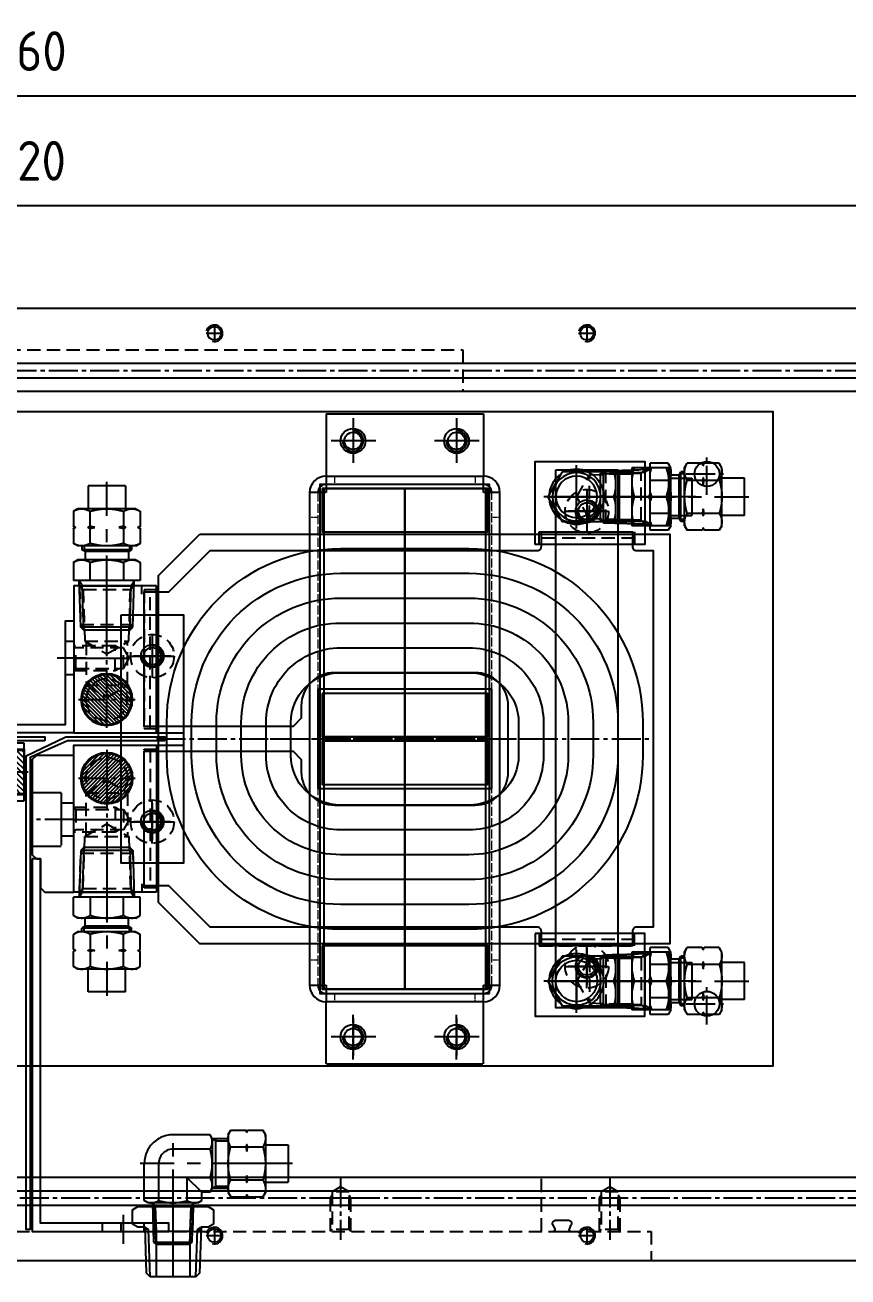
# Model space of a CAD drawing. Header units: millimetres. Extents: x -4251 to 2609, y -1673 to 4048.
# Drawn here: x -3935.6 to -3736.8, y 2040.5 to 2343 of the extents above; entities that cross this region are included whole.
import ezdxf

# ---------------------------------------------------------------- set-up
doc = ezdxf.new("R2010")
doc.units = ezdxf.units.MM
for name, pattern in [('CENTER', [50.8, 31.75, -6.35, 6.35, -6.35]), ('CENTER1', [10, 7, -1, 1, -1]), ('CENTER2', [28.575, 19.05, -3.175, 3.175, -3.175]), ('CHAIN', [0.3543, 0.2362, -0.0295, 0.0591, -0.0295]), ('DASHED', [0.2067, 0.1654, -0.0413]), ('HIDDEN', [9.525, 6.35, -3.175]), ('HIDDEN2', [4.7625, 3.175, -1.5875]), ('HIDDENX2', [19.05, 12.7, -6.35])]:
    doc.linetypes.add(name, pattern=pattern)
for name, color, linetype in [('______', 7, 'Continuous'), ('CENTER', 1, 'CENTER'), ('CL', 1, 'CENTER'), ('PV-529CA', 7, 'Continuous'), ('THIN', 3, 'Continuous'), ('가는실선', 6, 'Continuous'), ('가시적인 것(ISO)', 7, 'Continuous'), ('외형선', 7, 'Continuous'), ('중심선', 3, 'CENTER2'), ('피치선', 1, 'Continuous')]:
    doc.layers.add(name, color=color, linetype=linetype)
doc.layers.add('가려진 것(ISO)', color=2, linetype='DASHED', lineweight=18)
doc.layers.add('중심 표식(ISO)', color=1, linetype='Continuous', lineweight=25)
doc.styles.get("Standard").update_dxf_attribs({"font": 'ISOCP.SHX', "bigfont": 'WHGTXT.SHX'})
doc.dimstyles.new('PS-3', dxfattribs={"dimscale": 3, "dimtxt": 3.2, "dimasz": 2.5, "dimexe": 2, "dimexo": 2.5, "dimgap": 2, "dimtad": 1, "dimtoh": 1, "dimrnd": 0.05, "dimzin": 12, "dimdsep": 46, "dimtxsty": 'Standard', "dimcen": 0, "dimclrt": 2, "dimazin": 3, "dimtfac": 1, "dimtofl": 0, "dimtmove": 0, "dimatfit": 3, "dimfxl": 0, "dimtolj": 1, "dimtzin": 0, "dimarcsym": 0})

# ---------------------------------------------------------------- blocks, each defined once
blk = doc.blocks.new('A$C4A8E0548')
at = {"color": 2, "linetype": 'HIDDENX2'}
for p, q in [((-2.23, 1.13), (-1.78, 2.14)), ((-2.14, 2.7), (2.14, 2.7)), ((-1.5, 0), (1.5, 0)), ((1.78, 2.14), (2.23, 1.13))]:
    blk.add_line(p, q, dxfattribs=at)
for centre, radius, start, end in [((-1.5, 0.8), 0.8, 156, 228.5904), ((-2.14, 2.3), 0.4, 336, 90), ((-1.5, 0.8), 0.8, 228.5904, 270), ((1.5, 0.8), 0.8, 270, 311.4096), ((2.14, 2.3), 0.4, 90, 204), ((1.5, 0.8), 0.8, 311.4096, 24)]:
    blk.add_arc(centre, radius, start, end, dxfattribs=at)
blk = doc.blocks.new('A$C4E1A2E8E')
at = {"color": 4}
for p, q in [((-455, 225), (-450, 230)), ((0, 230), (-450, 230)), ((5, 225), (0, 230)), ((-455, 225), (-455, 5)), ((5, 5), (5, 225)), ((-425, 210), (-25, 210)), ((-435, 30), (-435, 200)), ((-15, 200), (-15, 30)), ((-25, 20), (-425, 20)), ((-450, 0), (-455, 5)), ((0, 0), (5, 5)), ((-450, 0), (0, 0))]:
    blk.add_line(p, q, dxfattribs=at)
at = {"color": 2, "linetype": 'HIDDENX2'}
for p, q in [((3, 9.5), (3, 220.5)), ((5, 220.5), (3, 220.5)), ((0.3, 200), (0.3, 30)), ((3, 195), (-15, 195)), ((3, 35), (-15, 35)), ((5, 9.5), (3, 9.5))]:
    blk.add_line(p, q, dxfattribs=at)
at = {"color": 2, "linetype": 'HIDDEN2'}
for p, q in [((-6.6, 207.93), (-6.6, 212.07)), ((-5, 207.5), (-5, 212.5)), ((-6.6, 147.93), (-6.6, 152.07)), ((-5, 147.5), (-5, 152.5)), ((-6.6, 82.07), (-6.6, 77.93)), ((-5, 82.5), (-5, 77.5)), ((-6.6, 22.07), (-6.6, 17.93)), ((-5, 22.5), (-5, 17.5)), ((-349, 7), (-349, 20)), ((-101, 7), (-101, 20)), ((-367.57, 16.6), (-363.43, 16.6)), ((-302.57, 16.6), (-298.43, 16.6)), ((-147.43, 16.6), (-151.57, 16.6)), ((-82.43, 16.6), (-86.57, 16.6)), ((-368, 15), (-363, 15)), ((-303, 15), (-298, 15)), ((-147, 15), (-152, 15)), ((-82, 15), (-87, 15))]:
    blk.add_line(p, q, dxfattribs=at)
at = {"color": 1, "linetype": 'CENTER1'}
for p, q in [((-9.79, 210), (5, 210)), ((-9.79, 150), (5, 150)), ((-9.79, 80), (5, 80)), ((-365.5, 19.79), (-365.5, 5)), ((-300.5, 19.79), (-300.5, 5)), ((-149.5, 19.79), (-149.5, 5)), ((-84.5, 19.79), (-84.5, 5)), ((-9.79, 20), (5, 20))]:
    blk.add_line(p, q, dxfattribs=at)
at = {"color": 2, "linetype": 'HIDDEN2'}
for points in [[(-330, 210), (-330, 220), (-120, 220), (-120, 210)], [(2.57, 207.93), (-6.6, 207.93), (-7.79, 210), (-6.6, 212.07), (2.57, 212.07)], [(-5.75, 212.07), (-5, 212.5), (3, 212.5)], [(3, 207.5), (2.57, 207.93), (2.57, 212.07), (3, 212.5)], [(3, 207.5), (-5, 207.5), (-5.75, 207.93)], [(2.57, 147.93), (-6.6, 147.93), (-7.79, 150), (-6.6, 152.07), (2.57, 152.07)], [(-5.75, 152.07), (-5, 152.5), (3, 152.5)], [(3, 147.5), (2.57, 147.93), (2.57, 152.07), (3, 152.5)], [(3, 147.5), (-5, 147.5), (-5.75, 147.93)], [(2.57, 82.07), (-6.6, 82.07), (-7.79, 80), (-6.6, 77.93), (2.57, 77.93)], [(3, 82.5), (-5, 82.5), (-5.75, 82.07)], [(3, 82.5), (2.57, 82.07), (2.57, 77.93), (3, 77.5)], [(-5.75, 77.93), (-5, 77.5), (3, 77.5)], [(2.57, 22.07), (-6.6, 22.07), (-7.79, 20), (-6.6, 17.93), (2.57, 17.93)], [(3, 22.5), (-5, 22.5), (-5.75, 22.07)], [(3, 22.5), (2.57, 22.07), (2.57, 17.93), (3, 17.5)], [(-368, 7), (-368, 15), (-367.57, 15.75)], [(-367.57, 7.43), (-367.57, 16.6), (-365.5, 17.79), (-363.43, 16.6), (-363.43, 7.43)], [(-363.43, 15.75), (-363, 15), (-363, 7)], [(-303, 7), (-303, 15), (-302.57, 15.75)], [(-302.57, 7.43), (-302.57, 16.6), (-300.5, 17.79), (-298.43, 16.6), (-298.43, 7.43)], [(-298.43, 15.75), (-298, 15), (-298, 7)], [(-151.57, 15.75), (-152, 15), (-152, 7)], [(-147.43, 7.43), (-147.43, 16.6), (-149.5, 17.79), (-151.57, 16.6), (-151.57, 7.43)], [(-147, 7), (-147, 15), (-147.43, 15.75)], [(-86.57, 15.75), (-87, 15), (-87, 7)], [(-82.43, 7.43), (-82.43, 16.6), (-84.5, 17.79), (-86.57, 16.6), (-86.57, 7.43)], [(-82, 7), (-82, 15), (-82.43, 15.75)], [(-5.75, 17.93), (-5, 17.5), (3, 17.5)], [(-375.5, 0), (-375.5, 7), (-74.5, 7), (-74.5, 0)], [(-368, 7), (-367.57, 7.43), (-363.43, 7.43), (-363, 7)], [(-303, 7), (-302.57, 7.43), (-298.43, 7.43), (-298, 7)], [(-147, 7), (-147.43, 7.43), (-151.57, 7.43), (-152, 7)], [(-82, 7), (-82.43, 7.43), (-86.57, 7.43), (-87, 7)]]:
    blk.add_lwpolyline(points, dxfattribs=at)
at = {"color": 4}
for points in [[(-20, 13.26), (-430, 13.26, -0.414214), (-441.74, 25), (-441.74, 205, -0.414214), (-430, 216.74), (-20, 216.74, -0.414214), (-8.26, 205), (-8.26, 25, -0.414214)], [(-20, 16.74), (-430, 16.74, -0.414214), (-438.26, 25), (-438.26, 205, -0.414214), (-430, 213.26), (-20, 213.26, -0.414214), (-11.74, 205), (-11.74, 25, -0.414214)]]:
    blk.add_lwpolyline(points, format="xyb", close=True, dxfattribs=at)
at = {"color": 1, "linetype": 'CENTER1'}
blk.add_lwpolyline([(-20, 15), (-430, 15, -0.414214), (-440, 25), (-440, 205, -0.414214), (-430, 215), (-20, 215, -0.414214), (-10, 205), (-10, 25, -0.414214)], format="xyb", close=True, dxfattribs=at)
for centre in [(-360, 224), (-270, 224), (-180, 224), (-90, 224), (-449, 210), (-1, 210), (-449, 115), (-1, 115), (-449, 20), (-1, 20), (-360, 6), (-270, 6), (-180, 6), (-90, 6)]:
    blk.add_circle(centre, 1.62)
at = {"color": 4}
for centre, start, end in [((-425, 200), 90, 180), ((-25, 200), 0, 90), ((-425, 30), 180, 270), ((-25, 30), 270, 0)]:
    blk.add_arc(centre, 10, start, end, dxfattribs=at)
at = {"layer": 'CENTER'}
for p, q in [((-362, 224), (-358, 224)), ((-360, 226), (-360, 222)), ((-272, 224), (-268, 224)), ((-270, 226), (-270, 222)), ((-182, 224), (-178, 224)), ((-180, 226), (-180, 222)), ((-92, 224), (-88, 224)), ((-90, 226), (-90, 222)), ((-449, 212), (-449, 208)), ((-1, 212), (-1, 208)), ((-451, 210), (-447, 210)), ((-3, 210), (1, 210)), ((-451, 115), (-447, 115)), ((-449, 117), (-449, 113)), ((-3, 115), (1, 115)), ((-1, 117), (-1, 113)), ((-449, 22), (-449, 18)), ((-1, 22), (-1, 18)), ((-451, 20), (-447, 20)), ((-3, 20), (1, 20)), ((-360, 8), (-360, 4)), ((-270, 8), (-270, 4)), ((-180, 8), (-180, 4)), ((-90, 8), (-90, 4)), ((-362, 6), (-358, 6)), ((-272, 6), (-268, 6)), ((-182, 6), (-178, 6)), ((-92, 6), (-88, 6))]:
    blk.add_line(p, q, dxfattribs=at)
at = {"layer": 'THIN'}
for centre in [(-360, 224), (-270, 224), (-180, 224), (-90, 224), (-449, 210), (-1, 210), (-449, 115), (-1, 115), (-449, 20), (-1, 20), (-360, 6), (-270, 6), (-180, 6), (-90, 6)]:
    blk.add_arc(centre, 2, 255, 165, dxfattribs=at)
at = {"xscale": -1}
for p, rotation in [((0.3, 200), 270), ((-96, 9.7), 180)]:
    blk.add_blockref('A$C4A8E0548', p, dxfattribs=dict(at, rotation=rotation))
for p, rotation in [((0.3, 30), 270), ((-354, 9.7), 180)]:
    blk.add_blockref('A$C4A8E0548', p, dxfattribs=dict(rotation=rotation))
blk = doc.blocks.new('A$C0E566279')
blk.add_blockref('A$C4E1A2E8E', (455, -115))
blk = doc.blocks.new('A$C69B50ED0')
at = {"layer": 'PV-529CA'}
for p, q in [((-18.87, 6.93), (-27.83, 6.93)), ((-18.33, 6), (-18.87, 6.93)), ((-14.5, 7), (-13.87, 8.08)), ((-14.5, 7), (-14.5, 6.06)), ((-14.5, 6.06), (-14.5, 0)), ((-13.87, 8.08), (-10.25, 8.08)), ((-10, 7.58), (-10.25, 8.08)), ((-10, 7.58), (-9.75, 8.08)), ((-10, 7.58), (-10, 7.52)), ((-9.75, 8.08), (-6.13, 8.08)), ((-5.5, 7), (-6.13, 8.08)), ((-5.5, 7), (-5.5, 6.06)), ((-5.5, 6.06), (-5.5, 0)), ((-18.87, 3.46), (-27.83, 3.46)), ((-18.33, 6), (-18.33, 5.2)), ((-18.33, 6), (-14.5, 6)), ((-18.33, 5.2), (-18.33, 0)), ((-13.87, 4.04), (-10.25, 4.04)), ((-10, 4.6), (-10, 2.92)), ((-9.75, 4.04), (-6.13, 4.04)), ((-5.5, 4.5), (0, 4.5)), ((0, 4.5), (0, -4.5)), ((-34.76, -8.96), (-34.76, 0)), ((-31.29, -8.96), (-31.29, 0)), ((-18.33, 0), (-18.33, -5.2)), ((-14.5, 0), (-14.5, -6.06)), ((-5.5, 0), (-5.5, -6.06)), ((-10, -2.92), (-10, -4.6)), ((-20.9, -6.93), (-24.37, -3.46)), ((-18.87, -3.46), (-24.37, -3.46)), ((-24.37, -8.96), (-24.37, -3.46)), ((-18.33, -6), (-18.87, -6.93)), ((-18.33, -5.2), (-18.33, -6)), ((-18.33, -6), (-14.5, -6)), ((-10.25, -4.04), (-13.87, -4.04)), ((-6.13, -4.04), (-9.75, -4.04)), ((-5.5, -4.5), (0, -4.5)), ((-33.83, -9.5), (-34.76, -8.96)), ((-21.83, -9.5), (-20.9, -8.96)), ((-18.87, -6.93), (-20.9, -6.93)), ((-20.9, -8.96), (-20.9, -6.93)), ((-14.5, -6.06), (-14.5, -7)), ((-14.5, -7), (-13.87, -8.08)), ((-13.87, -8.08), (-10.25, -8.08)), ((-10, -7.58), (-10.25, -8.08)), ((-10, -7.52), (-10, -7.58)), ((-10, -7.58), (-9.75, -8.08)), ((-9.75, -8.08), (-6.13, -8.08)), ((-5.5, -7), (-6.13, -8.08)), ((-5.5, -6.06), (-5.5, -7)), ((-33.03, -9.5), (-33.83, -9.5)), ((-27.83, -9.5), (-33.03, -9.5)), ((-32.43, -19), (-32.73, -9.5)), ((-22.63, -9.5), (-27.83, -9.5)), ((-23.23, -19), (-22.93, -9.5)), ((-21.83, -9.5), (-22.63, -9.5)), ((-32.43, -19), (-23.23, -19)), ((-31.92, -19.5), (-32.43, -19)), ((-31.92, -19.5), (-23.74, -19.5)), ((-23.74, -19.5), (-23.23, -19))]:
    blk.add_line(p, q, dxfattribs=at)
for points in [[(-27.83, 6.93), (-28.87, 6.93), (-30.94, 6.46), (-33.43, 4.47), (-34.58, 2.07), (-34.76, 0.52), (-34.76, 0)], [(-27.83, 3.46), (-28.35, 3.46), (-29.38, 3.23), (-30.63, 2.23), (-31.21, 1.04), (-31.29, 0.26), (-31.29, 0)]]:
    blk.add_open_spline(points, degree=3, knots=[0, 0, 0, 0, 0.285714, 0.571429, 0.857143, 1, 1, 1, 1], dxfattribs=at)
for points, weights in [([(-18.33, 5.2), (-18.33, 6), (-18.87, 6.93)], [1, 1.0379548493, 1]), ([(-14.5, 6.06), (-14.5, 7), (-13.87, 8.08)], [1, 1.0379548493, 1]), ([(-13.87, 4.04), (-14.5, 5.12), (-14.5, 6.06)], [1, 1.0379548493, 1]), ([(-10.25, 8.08), (-10.1, 7.79), (-10, 7.52)], [1, 1.00259269997, 1]), ([(-10, 7.52), (-9.9, 7.79), (-9.75, 8.08)], [1, 1.00259269997, 1]), ([(-6.13, 8.08), (-5.5, 7), (-5.5, 6.06)], [1, 1.0379548493, 1]), ([(-5.5, 6.06), (-5.5, 5.12), (-6.13, 4.04)], [1, 1.0379548493, 1]), ([(-18.87, 3.46), (-18.33, 4.39), (-18.33, 5.2)], [1, 1.0379548493, 1]), ([(-18.33, 0), (-18.33, 1.61), (-18.87, 3.46)], [1, 1.0379548493, 1]), ([(-14.5, 0), (-14.5, 1.88), (-13.87, 4.04)], [1, 1.0379548493, 1]), ([(-10, 4.6), (-10.1, 4.33), (-10.25, 4.04)], [1, 1.00259269997, 1]), ([(-10.25, 4.04), (-10.1, 3.46), (-10, 2.92)], [1, 1.00259269997, 1]), ([(-9.75, 4.04), (-9.9, 4.33), (-10, 4.6)], [1, 1.00259269997, 1]), ([(-10, 2.92), (-9.9, 3.46), (-9.75, 4.04)], [1, 1.00259269997, 1]), ([(-6.13, 4.04), (-5.5, 1.88), (-5.5, 0)], [1, 1.0379548493, 1]), ([(-18.87, -3.46), (-18.33, -1.61), (-18.33, 0)], [1, 1.0379548493, 1]), ([(-13.87, -4.04), (-14.5, -1.88), (-14.5, 0)], [1, 1.0379548493, 1]), ([(-5.5, 0), (-5.5, -1.88), (-6.13, -4.04)], [1, 1.0379548493, 1]), ([(-10, -2.92), (-10.1, -3.46), (-10.25, -4.04)], [1, 1.00259269997, 1]), ([(-9.75, -4.04), (-9.9, -3.46), (-10, -2.92)], [1, 1.00259269997, 1]), ([(-18.33, -5.2), (-18.33, -4.39), (-18.87, -3.46)], [1, 1.0379548493, 1]), ([(-18.87, -6.93), (-18.33, -6), (-18.33, -5.2)], [1, 1.0379548493, 1]), ([(-14.5, -6.06), (-14.5, -5.12), (-13.87, -4.04)], [1, 1.0379548493, 1]), ([(-10.25, -4.04), (-10.1, -4.33), (-10, -4.6)], [1, 1.00259269997, 1]), ([(-10, -4.6), (-9.9, -4.33), (-9.75, -4.04)], [1, 1.00259269997, 1]), ([(-6.13, -4.04), (-5.5, -5.12), (-5.5, -6.06)], [1, 1.0379548493, 1]), ([(-34.76, -8.96), (-33.83, -9.5), (-33.03, -9.5)], [1, 1.0379548493, 1]), ([(-33.03, -9.5), (-32.22, -9.5), (-31.29, -8.96)], [1, 1.0379548493, 1]), ([(-31.29, -8.96), (-29.44, -9.5), (-27.83, -9.5)], [1, 1.0379548493, 1]), ([(-27.83, -9.5), (-26.22, -9.5), (-24.37, -8.96)], [1, 1.0379548493, 1]), ([(-24.37, -8.96), (-23.44, -9.5), (-22.63, -9.5)], [1, 1.0379548493, 1]), ([(-22.63, -9.5), (-21.83, -9.5), (-20.9, -8.96)], [1, 1.0379548493, 1]), ([(-13.87, -8.08), (-14.5, -7), (-14.5, -6.06)], [1, 1.0379548493, 1]), ([(-10, -7.52), (-10.1, -7.79), (-10.25, -8.08)], [1, 1.00259269997, 1]), ([(-9.75, -8.08), (-9.9, -7.79), (-10, -7.52)], [1, 1.00259269997, 1]), ([(-5.5, -6.06), (-5.5, -7), (-6.13, -8.08)], [1, 1.0379548493, 1])]:
    blk.add_rational_spline(points, weights, degree=2, dxfattribs=at)
at = {"layer": '가는실선'}
for p, q in [((-18.33, 6), (-17.46, 5.5)), ((-17.46, 5.5), (-14.5, 5.5)), ((-18.33, -6), (-17.46, -5.5)), ((-17.46, -5.5), (-14.5, -5.5)), ((-32.73, -9.5), (-32.2, -10.42)), ((-31.92, -19.5), (-32.2, -10.42)), ((-23.74, -19.5), (-23.46, -10.42)), ((-22.93, -9.5), (-23.46, -10.42))]:
    blk.add_line(p, q, dxfattribs=at)
at = {"layer": '외형선'}
for p, q in [((-17.46, -6), (-17.46, 6)), ((-32.7, -10.42), (-22.96, -10.42))]:
    blk.add_line(p, q, dxfattribs=at)
at = {"layer": '중심선'}
for p, q in [((-27.83, -20.5), (-27.83, 7.93)), ((1, 0), (-35.76, 0))]:
    blk.add_line(p, q, dxfattribs=at)
blk = doc.blocks.new('A$C0F6F286B')
for p, q in [((7.19, -0.79), (8.07, 0.1)), ((8.07, 0.1), (19.14, 0.1)), ((9.51, -10.9), (9.51, 0.1)), ((17.7, -10.9), (17.7, 0.1)), ((19.14, 0.1), (20.02, -0.79)), ((6.84, -11.9), (7.19, -0.79)), ((20.02, -0.79), (20.37, -11.9)), ((3.79, -12.66), (5.11, -11.9)), ((5.11, -11.9), (6.84, -11.9)), ((7.71, -11.4), (6.86, -11.4)), ((8.93, -10.9), (18.28, -10.9)), ((9.32, -16.9), (9.51, -10.9)), ((17.89, -16.9), (17.7, -10.9)), ((19.5, -11.4), (20.36, -11.4)), ((20.37, -11.9), (22.11, -11.9)), ((22.11, -11.9), (23.42, -12.66)), ((3.79, -16.14), (3.79, -12.66)), ((23.42, -12.66), (23.42, -16.14)), ((5.11, -16.9), (3.79, -16.14)), ((22.11, -16.9), (5.11, -16.9)), ((23.42, -16.14), (22.11, -16.9))]:
    blk.add_line(p, q)
at = {"layer": 'CENTER'}
for p, q in [((13.61, -10.9), (13.61, 0.1)), ((13.61, -16.9), (13.61, -10.9))]:
    blk.add_line(p, q, dxfattribs=at)
at = {"layer": 'THIN'}
for p, q in [((8.07, 0.1), (7.71, -11.4)), ((19.14, 0.1), (19.5, -11.4)), ((7.71, -11.4), (6.84, -11.9)), ((8.74, -16.9), (8.93, -10.9)), ((8.93, -10.9), (9.51, -9.9)), ((18.28, -10.9), (17.7, -9.9)), ((18.47, -16.9), (18.28, -10.9)), ((19.5, -11.4), (20.37, -11.9))]:
    blk.add_line(p, q, dxfattribs=at)
blk = doc.blocks.new('A$C13CE0023')
at = {"color": 2, "linetype": 'HIDDEN'}
for p, q in [((49, 8.5, 0), (47, 8.5, 0)), ((-5, 0), (-5, 2)), ((5, 0), (5, 2)), ((10, 0, 0), (10, 2, 0)), ((49, 0.5, 0), (47, 0.5, 0))]:
    blk.add_line(p, q, dxfattribs=at)
at = {"color": 1, "linetype": 'CENTER1'}
for p, q in [((0, -3), (0, 5)), ((52, 4.5, 0), (44, 4.5, 0))]:
    blk.add_line(p, q, dxfattribs=at)
at = {"color": 1, "elevation": 0}
blk.add_lwpolyline([(15, 0), (-13, 0), (-13, 2), (17, 2), (17, -11.5), (47, -11.5), (47, 13.5), (49, 13.5), (49, -13.5), (15, -13.5)], close=True, dxfattribs=at)
blk = doc.blocks.new('A$C2F791973')
at = {"color": 2, "linetype": 'HIDDENX2'}
for p, q in [((-3, -9), (-10, -9, 0)), ((-3, -9), (-3, -22)), ((0, -11.5), (-3, -11.5)), ((0, -19.5), (-3, -19.5)), ((-3, -22), (-10, -22, 0))]:
    blk.add_line(p, q, dxfattribs=at)
at = {"color": 1, "linetype": 'CENTER1'}
blk.add_line((0, -15.5), (-10, -15.5), dxfattribs=at)
at = {"color": 1}
blk.add_lwpolyline([(-7, -33), (0, -33), (0, 0), (-9, 0), (-10, -1), (-10, -24), (-9, -25), (-8, -25), (-8, -32)], close=True, dxfattribs=at)
blk = doc.blocks.new('A$C08E43E8F')
at = {"color": 1, "linetype": 'CENTER1'}
blk.add_line((20, -93, 0), (20, -85, 0), dxfattribs=at)
at = {"color": 2, "linetype": 'HIDDEN'}
for p, q in [((15, -90, 0), (15, -88, 0)), ((19.5, -90, 0), (19.5, -88, 0)), ((25, -90, 0), (25, -88, 0))]:
    blk.add_line(p, q, dxfattribs=at)
at = {"color": 1}
blk.add_lwpolyline([(-2, 0), (-2, -90), (31, -90), (31, -88), (0, -88), (0, 0)], close=True, dxfattribs=at)
blk = doc.blocks.new('A$C50AD6EAA')
at = {"color": 1, "linetype": 'CENTER1'}
for p, q in [((374, 138), (374, 148)), ((369, 143), (379, 143)), ((374, 10), (374, 20)), ((369, 15), (379, 15))]:
    blk.add_line(p, q, dxfattribs=at)
at = {"color": 30}
blk.add_lwpolyline([(5, 0), (390, 0), (390, 158), (5, 158), (5, 0)], dxfattribs=at)
blk.add_lwpolyline([(321.5, 17.5), (321.5, 140.5), (280.5, 140.5), (280.5, 17.5)], close=True, dxfattribs=at)
for centre in [(288.5, 151), (313.5, 151), (288.5, 7), (313.5, 7)]:
    blk.add_circle(centre, 2.07)
for centre, radius in [((374, 143), 3), ((345, 134), 2.75), ((240, 99), 2.75), ((240, 59), 2.75), ((345, 24), 2.75), ((374, 15), 3)]:
    blk.add_circle(centre, radius, dxfattribs=at)
at = {"color": 2, "linetype": 'HIDDEN2'}
for centre in [(345, 134), (240, 99), (240, 59), (345, 24)]:
    blk.add_circle(centre, 5.25, dxfattribs=at)
at = {"layer": 'CENTER'}
for p, q in [((345, 139.25), (345, 128.75)), ((339.75, 134), (350.25, 134)), ((240, 104.25), (240, 93.75)), ((234.75, 99), (245.25, 99)), ((240, 53.75), (240, 64.25)), ((234.75, 59), (245.25, 59)), ((345, 18.75), (345, 29.25)), ((339.75, 24), (350.25, 24))]:
    blk.add_line(p, q, dxfattribs=at)
at = {"layer": 'CL'}
for p, q in [((288.5, 155.5), (288.5, 146.5)), ((313.5, 155.5), (313.5, 146.5)), ((293, 151), (284, 151)), ((318, 151), (309, 151)), ((288.5, 11.5), (288.5, 2.5)), ((313.5, 11.5), (313.5, 2.5)), ((293, 7), (284, 7)), ((318, 7), (309, 7))]:
    blk.add_line(p, q, dxfattribs=at)
at = {"layer": '피치선'}
for centre in [(288.5, 151), (313.5, 151), (288.5, 7), (313.5, 7)]:
    blk.add_arc(centre, 2.5, 180, 90, dxfattribs=at)
blk = doc.blocks.new('A$C4ACB407E')
at = {"color": 30}
for p, q in [((-15, -28.5), (0, -28.5)), ((-15, -31.5), (0, -31.5))]:
    blk.add_line(p, q, dxfattribs=at)
blk.add_lwpolyline([(-15, 0), (0, 0), (0, -60), (-15, -60)], close=True, dxfattribs=at)
for centre in [(-7.5, -10), (-7.5, -50)]:
    blk.add_circle(centre, 2.07)
at = {"layer": 'CL'}
for p, q in [((-7.5, -5.5), (-7.5, -14.5)), ((-3, -10), (-12, -10)), ((-7.5, -45.5), (-7.5, -54.5)), ((-3, -50), (-12, -50))]:
    blk.add_line(p, q, dxfattribs=at)
at = {"layer": '피치선'}
for centre in [(-7.5, -10), (-7.5, -50)]:
    blk.add_arc(centre, 2.5, 180, 90, dxfattribs=at)
blk = doc.blocks.new('A$C73990F27')
at = {"color": 30}
blk.add_lwpolyline([(0, 65), (15, 65), (15, -65), (0, -65)], close=True, dxfattribs=at)
for centre in [(7.5, 55), (7.5, -55)]:
    blk.add_circle(centre, 2.07)
at = {"layer": 'CL'}
for p, q in [((7.5, 59.5), (7.5, 50.5)), ((12, 55), (3, 55)), ((7.5, -50.5), (7.5, -59.5)), ((12, -55), (3, -55))]:
    blk.add_line(p, q, dxfattribs=at)
at = {"layer": '피치선'}
for centre in [(7.5, 55), (7.5, -55)]:
    blk.add_arc(centre, 2.5, 180, 90, dxfattribs=at)
blk = doc.blocks.new('A$C6A5E3453')
at = {"color": 1, "linetype": 'CENTER1'}
blk.add_line((0, -12, 0), (0, 0, 0), dxfattribs=at)
at = {"color": 2, "linetype": 'HIDDENX2'}
for p, q in [((-4, -3.08), (-4, 0)), ((4, -3.08), (4, 0)), ((4.67, -5.8), (-4.67, -5.8)), ((4, -3.08), (-4, -3.08))]:
    blk.add_line(p, q, dxfattribs=at)
at = {"color": 1}
blk.add_lwpolyline([(-7, 0), (7, 0), (7, -12), (-7, -12)], close=True, dxfattribs=at)
at = {"color": 2, "linetype": 'HIDDENX2'}
for points in [[(4.26, -11.4), (4, -3.08), (0, -0.77), (-4, -3.08), (-4.26, -11.4)], [(-4.06, -4.74), (-4.67, -5.8), (-4.86, -12)], [(4.86, -12), (4.67, -5.8), (4.06, -4.74)], [(4.86, -12), (4.26, -11.4), (-4.26, -11.4), (-4.86, -12)]]:
    blk.add_lwpolyline(points, dxfattribs=at)
blk = doc.blocks.new('A$C61D72ECD')
h = blk.add_hatch()
h.set_pattern_fill('ANSI31', color=4, scale=0.2)
h.set_pattern_definition([(45, (-2441.2538, -839.72475), (-0.4490128, 0.4490128), [])])
edge = h.paths.add_edge_path()
edge.add_arc((-100.56, 20.58), 5.25, 0, 360)
at = {"linetype": 'HIDDEN2', "ltscale": 2}
h = blk.add_hatch(dxfattribs=at)
h.set_pattern_fill('ANSI31', color=2, scale=0.3, angle=-90)
h.set_pattern_definition([(315, (-251.3881, 2606.0555), (0.6735192, 0.6735192), [])])
h.paths.add_polyline_path([(77.94, 25.83), (77.94, 15.33), (75.94, 15.33), (75.94, 25.83)])
h = blk.add_hatch(color=256)
h.paths.add_polyline_path([(50.94, 14.58), (50.44, 14.58), (50.44, 13.58), (50.94, 13.58)])
h.paths.add_polyline_path([(50.94, 13.58), (50.44, 13.58, 0.414214), (50.94, 13.08)])
h = blk.add_hatch(color=256)
h.paths.add_polyline_path([(64.94, 14.58), (65.44, 14.58), (65.44, 13.58), (64.94, 13.58)])
h.paths.add_polyline_path([(64.94, 13.58), (65.44, 13.58, -0.414214), (64.94, 13.08)])
at = {"color": 1, "linetype": 'CENTER1'}
for p, q in [((-113.06, 10.58, 0), (-113.06, 30.58, 0)), ((-58.06, 10.58, 0), (-58.06, 30.58, 0)), ((-39.06, 10.58, 0), (-39.06, 30.58, 0)), ((15.94, 10.58, 0), (15.94, 30.58, 0)), ((57.94, 10.58, 0), (57.94, 30.58, 0)), ((-100.56, 26.08, 0), (-100.56, 15.08, 0)), ((78.94, 20.58, 0), (-106.06, 20.58, 0))]:
    blk.add_line(p, q, dxfattribs=at)
at = {"color": 6}
for p, q in [((77.94, 27.58, 0), (-122.06, 27.58, 0)), ((-122.06, 27.58, 0), (-122.06, 13.58, 0)), ((77.94, 13.58, 0), (77.94, 27.58, 0)), ((-122.06, 13.58, 0), (77.94, 13.58, 0))]:
    blk.add_line(p, q, dxfattribs=at)
at = {"color": 2, "linetype": 'HIDDEN2'}
for p, q in [((-117.06, 13.58, 0), (-117.06, 27.58, 0)), ((-109.06, 13.58, 0), (-109.06, 27.58, 0)), ((-62.06, 13.58, 0), (-62.06, 27.58, 0)), ((-54.06, 13.58, 0), (-54.06, 27.58, 0)), ((-43.06, 13.58, 0), (-43.06, 27.58, 0)), ((-35.06, 13.58, 0), (-35.06, 27.58, 0)), ((11.94, 13.58, 0), (11.94, 27.58, 0)), ((19.94, 13.58, 0), (19.94, 27.58, 0)), ((53.94, 13.58, 0), (53.94, 27.58, 0)), ((61.94, 13.58, 0), (61.94, 27.58, 0)), ((-116.38, 14.26, 0), (-116.38, 26.9, 0)), ((-109.74, 14.26, 0), (-109.74, 26.9, 0)), ((-61.38, 14.26, 0), (-61.38, 26.9, 0)), ((-54.74, 14.26, 0), (-54.74, 26.9, 0)), ((-42.38, 14.26, 0), (-42.38, 26.9, 0)), ((-35.74, 14.26, 0), (-35.74, 26.9, 0)), ((12.62, 14.26, 0), (12.62, 26.9, 0)), ((19.26, 14.26, 0), (19.26, 26.9, 0)), ((54.62, 14.26, 0), (54.62, 26.9, 0)), ((61.26, 14.26, 0), (61.26, 26.9, 0))]:
    blk.add_line(p, q, dxfattribs=at)
at = {"color": 2, "linetype": 'HIDDENX2'}
for p, q in [((75.94, 24.58, 0), (-100.6, 24.58, 0)), ((75.94, 16.58, 0), (-100.56, 16.58, 0)), ((50.44, 13.58, 0), (50.44, 14.58, 0)), ((65.44, 13.58, 0), (65.44, 14.58, 0))]:
    blk.add_line(p, q, dxfattribs=at)
at = {"color": 250, "linetype": 'HIDDENX2'}
for p, q in [((53.94, 16.58, 0), (53.94, 14.58, 0)), ((61.94, 16.58, 0), (61.94, 14.58, 0))]:
    blk.add_line(p, q, dxfattribs=at)
at = {"color": 2}
blk.add_line((50.44, 14.58, 0), (65.44, 14.58, 0), dxfattribs=at)
at = {"color": 2, "linetype": 'HIDDEN2', "elevation": 0}
for points in [[(-109.06, 27.58), (-109.74, 26.9), (-116.38, 26.9), (-117.06, 27.58)], [(-54.06, 27.58), (-54.74, 26.9), (-61.38, 26.9), (-62.06, 27.58)], [(-35.06, 27.58), (-35.74, 26.9), (-42.38, 26.9), (-43.06, 27.58)], [(19.94, 27.58), (19.26, 26.9), (12.62, 26.9), (11.94, 27.58)], [(61.94, 27.58), (61.26, 26.9), (54.62, 26.9), (53.94, 27.58)], [(-109.06, 13.58), (-109.74, 14.26), (-116.38, 14.26), (-117.06, 13.58)], [(-54.06, 13.58), (-54.74, 14.26), (-61.38, 14.26), (-62.06, 13.58)], [(-35.06, 13.58), (-35.74, 14.26), (-42.38, 14.26), (-43.06, 13.58)], [(19.94, 13.58), (19.26, 14.26), (12.62, 14.26), (11.94, 13.58)], [(61.94, 13.58), (61.26, 14.26), (54.62, 14.26), (53.94, 13.58)]]:
    blk.add_lwpolyline(points, dxfattribs=at)
at = {"color": 2, "linetype": 'HIDDEN2', "ltscale": 2, "elevation": 0}
for points in [[(77.94, 26.08), (77.94, 15.08), (75.94, 15.08), (75.94, 26.08)], [(77.94, 25.83), (77.94, 15.33), (75.94, 15.33), (75.94, 25.83)]]:
    blk.add_lwpolyline(points, close=True, dxfattribs=at)
at = {"color": 6}
blk.add_circle((-100.56, 20.58, 0), 5.5, dxfattribs=at)
at = {"color": 4}
blk.add_circle((-100.56, 20.58, 0), 5.25, dxfattribs=at)
at = {"color": 2, "linetype": 'HIDDENX2'}
blk.add_circle((-100.56, 20.58, 0), 4, dxfattribs=at)
blk.add_arc((50.94, 13.58, 0), 0.5, 180, 270)
at = {"layer": 'CENTER'}
blk.add_line((-73.88, 20.58, 0), (-63.24, 20.58, 0), dxfattribs=at)
blk.add_blockref('A$C6A5E3453', (57.94, 14.58, 0))
blk = doc.blocks.new('A$C22ED3A6F')
at = {"color": 2, "elevation": 0}
blk.add_lwpolyline([(35, -70.5), (-175, -70.5), (-175, -69.5), (35, -69.5)], close=True, dxfattribs=at)
blk.add_blockref('A$C61D72ECD', (-47.94, -98.58, 0))
blk = doc.blocks.new('A$C55996723')
at = {"color": 250}
for points in [[(-180.99, 78.07), (-191.49, 78.07), (-191.49, 38.07), (-180.99, 38.07)], [(-131.49, 77.57), (-131.49, 58.07), (-191.49, 58.07), (-191.49, 77.57)], [(-131.49, 78.07), (-141.99, 78.07), (-141.99, 38.07), (-131.49, 38.07)], [(-119.99, 78.07), (-130.49, 78.07), (-130.49, 38.07), (-119.99, 38.07)], [(-70.49, 77.57), (-70.49, 58.07), (-130.49, 58.07), (-130.49, 77.57)], [(-70.49, 78.07), (-80.99, 78.07), (-80.99, 38.07), (-70.49, 38.07)], [(-131.49, 58.07), (-131.49, 38.57), (-191.49, 38.57), (-191.49, 58.07)], [(-70.49, 58.07), (-70.49, 38.57), (-130.49, 38.57), (-130.49, 58.07)]]:
    blk.add_lwpolyline(points, close=True, dxfattribs=at)
blk = doc.blocks.new('A$C00384E26')
at = {"color": 1, "linetype": 'CENTER1'}
for p, q in [((5.64, 22.04), (5.64, 32.04)), ((10.64, 27.04), (0.64, 27.04))]:
    blk.add_line(p, q, dxfattribs=at)
at = {"layer": '가려진 것(ISO)', "ltscale": 2.795339}
for p, q in [((-13.36, 88.54), (-13.36, 90.54)), ((24.64, 90.54), (24.64, 88.54)), ((-13.36, -36.46), (-13.36, -34.46)), ((24.64, -34.46), (24.64, -36.46))]:
    blk.add_line(p, q, dxfattribs=at)
at = {"layer": '가려진 것(ISO)', "ltscale": 12.901145}
for p, q in [((24.64, 88.54), (-13.36, 88.54)), ((-13.36, -34.46), (24.64, -34.46))]:
    blk.add_line(p, q, dxfattribs=at)
at = {"layer": '가려진 것(ISO)', "ltscale": 2.856945}
for p, q in [((-11.36, 90.54), (-11.36, 88.54)), ((22.64, 90.54), (22.64, 88.54)), ((-15.36, 80.54), (-17.36, 80.54)), ((28.64, 80.54), (26.64, 80.54)), ((-15.36, -26.46), (-17.36, -26.46)), ((28.64, -26.46), (26.64, -26.46)), ((-11.36, -34.46), (-11.36, -36.46)), ((22.64, -36.46), (22.64, -34.46))]:
    blk.add_line(p, q, dxfattribs=at)
at = {"layer": '가려진 것(ISO)', "ltscale": 13.194353}
for p, q in [((-15.36, 86.54), (-15.36, -32.46)), ((26.64, -32.46), (26.64, 86.54))]:
    blk.add_line(p, q, dxfattribs=at)
at = {"layer": '가시적인 것(ISO)'}
for p, q in [((-13.36, 105.54), (-13.36, 90.54)), ((-13.36, 105.54), (24.64, 105.54)), ((24.64, 105.54), (24.64, 90.54)), ((-13.36, 90.54), (24.64, 90.54)), ((-13.36, 90.54), (-13.36, 86.54)), ((24.64, 86.54), (24.64, 90.54)), ((-17.36, 86.54), (-17.36, -32.46)), ((-13.36, 86.54), (-17.36, 86.54)), ((28.64, 86.54), (24.64, 86.54)), ((28.64, -32.46), (28.64, 86.54)), ((-17.36, -32.46), (-13.36, -32.46)), ((-13.36, -32.46), (-13.36, -36.46)), ((24.64, -32.46), (28.64, -32.46)), ((24.64, -36.46), (24.64, -32.46)), ((24.64, -36.46), (-13.36, -36.46)), ((-13.36, -51.46), (-13.36, -36.46)), ((24.64, -51.46), (24.64, -36.46)), ((-13.24, -51.46), (24.52, -51.46))]:
    blk.add_line(p, q, dxfattribs=at)
for centre in [(-6.86, 99.04), (18.14, 99.04), (-6.86, -44.96), (18.14, -44.96)]:
    blk.add_circle(centre, 3, dxfattribs=at)
for centre, radius, start, end in [((-13.36, 86.54), 4, 90, 180), ((-13.36, 86.54), 2, 90, 180), ((24.64, 86.54), 4, 0, 90), ((24.64, 86.54), 2, 0, 90), ((-13.36, -32.46), 4, 180, 270), ((-13.36, -32.46), 2, 180, 270), ((24.64, -32.46), 2, 270, 0), ((24.64, -32.46), 4, 270, 0)]:
    blk.add_arc(centre, radius, start, end, dxfattribs=at)
at = {"layer": '중심 표식(ISO)', "linetype": 'CHAIN', "ltscale": 8.333956}
for p, q in [((-6.86, 104.54), (-6.86, 93.54)), ((18.14, 104.54), (18.14, 93.54)), ((-1.36, 99.04), (-12.36, 99.04)), ((23.64, 99.04), (12.64, 99.04)), ((-6.86, -50.46), (-6.86, -39.46)), ((18.14, -50.46), (18.14, -39.46)), ((-1.36, -44.96), (-12.36, -44.96)), ((23.64, -44.96), (12.64, -44.96))]:
    blk.add_line(p, q, dxfattribs=at)
blk = doc.blocks.new('A$C3442462C')
at = {"color": 1}
blk.add_lwpolyline([(-1, 0), (-1, -20), (25.5, -20), (25.5, 0)], close=True, dxfattribs=at)
blk.add_circle((9, -11.5), 5.85)
blk.add_circle((9, -11.5), 5, dxfattribs=at)
at = {"layer": '______', "color": 2, "linetype": 'HIDDEN2'}
for p, q in [((0, 0), (0, -1.5)), ((23, -3), (23, 0)), ((0, -1.5), (0, -3)), ((23, -1.5), (0, -1.5)), ((0, -3), (23, -3)), ((16.1, -5.22), (16.1, -17.78)), ((12.09, -6.2), (12.09, -16.8))]:
    blk.add_line(p, q, dxfattribs=at)
for points in [[(24.62, -5.81), (12.09, -6.2), (9.03, -11.5), (12.09, -16.8), (24.62, -17.19)], [(25.5, -4.92), (16.1, -5.22), (14.53, -6.12)], [(25.5, -4.92), (24.62, -5.81), (24.62, -17.19), (25.5, -18.08)], [(14.53, -16.88), (16.1, -17.78), (25.5, -18.08)]]:
    blk.add_lwpolyline(points, dxfattribs=at)
at = {"layer": 'CENTER'}
for p, q in [((9, -4.92), (9, -18.08)), ((2.42, -11.5), (15.58, -11.5)), ((25.5, -11.5), (9.03, -11.5))]:
    blk.add_line(p, q, dxfattribs=at)
at = {"layer": 'THIN'}
blk.add_arc((9, -11.5), 6.58, 255, 165, dxfattribs=at)
blk = doc.blocks.new('A$C3D0638FC')
h = blk.add_hatch()
h.set_pattern_fill('ANSI31', color=4, scale=0.2)
h.set_pattern_definition([(45, (1395.9239, -1539.4332), (-0.4490128, 0.4490128), [])])
edge = h.paths.add_edge_path()
edge.add_arc((-9, -7), 6, 0, 360)
at = {"color": 1, "linetype": 'CENTER1'}
for p, q in [((-9, -0.14), (-9, -13.86)), ((-15.86, -7), (-2.14, -7)), ((-9, -7.5), (-9, -34.5))]:
    blk.add_line(p, q, dxfattribs=at)
at = {"color": 1}
blk.add_lwpolyline([(3, -34.5), (-17, -34.5), (-17, 1), (3, 1)], close=True, dxfattribs=at)
blk.add_circle((-9, -7), 6.25, dxfattribs=at)
at = {"color": 4}
blk.add_circle((-9, -7), 6, dxfattribs=at)
at = {"layer": '______', "color": 2, "linetype": 'HIDDEN2'}
for p, q in [((0, -33.5), (0, 0)), ((0, 0), (3, 0)), ((1.5, 0), (1.5, -33.5)), ((-14, -10.5), (-4, -10.5)), ((-7, -14), (-7, -20)), ((-5, -14.54), (-5, -19.46)), ((-14.3, -21.09), (-3.7, -21.09)), ((-15.28, -25.1), (-2.72, -25.1)), ((-0.5, -32.5), (-0.5, -34.5)), ((1.5, -33.5), (0, -33.5)), ((3, -33.5), (1.5, -33.5))]:
    blk.add_line(p, q, dxfattribs=at)
for points in [[(-14, -20.91), (-14, -10.5), (-9, -7.5), (-4, -10.5), (-4, -20.91)], [(-17, -14), (-7, -14), (-6.06, -14.54)], [(-17, -14), (-16.46, -14.54), (-16.46, -19.46), (-17, -20)], [(-16.46, -14.54), (-5, -14.54), (-3.58, -17), (-5, -19.46), (-16.46, -19.46)], [(-14.69, -33.62), (-14.3, -21.09), (-9, -18.03), (-3.7, -21.09), (-3.31, -33.62)], [(-6.06, -19.46), (-7, -20), (-17, -20)], [(-15.58, -34.5), (-15.28, -25.1), (-14.38, -23.53)], [(-3.62, -23.53), (-2.72, -25.1), (-2.42, -34.5)], [(-15.58, -34.5), (-14.69, -33.62), (-3.31, -33.62), (-2.42, -34.5)]]:
    blk.add_lwpolyline(points, dxfattribs=at)
blk.add_circle((-9, -7), 5, dxfattribs=at)
at = {"layer": 'CENTER'}
blk.add_line((-17, -17), (-3.58, -17), dxfattribs=at)
blk = doc.blocks.new('A$C2B371526')
at = {"layer": 'PV-529CA'}
for p, q in [((4.5, 34.83), (-4.5, 34.83)), ((-4.5, 34.83), (-4.5, 29.33)), ((4.5, 34.83), (4.5, 29.33)), ((-7, 29.33), (-8.08, 28.7)), ((-8.08, 28.7), (-8.08, 25.08)), ((-6.06, 29.33), (-7, 29.33)), ((0, 29.33), (-6.06, 29.33)), ((-4.04, 25.08), (-4.04, 28.7)), ((6.06, 29.33), (0, 29.33)), ((4.04, 28.7), (4.04, 25.08)), ((7, 29.33), (6.06, 29.33)), ((7, 29.33), (8.08, 28.7)), ((8.08, 28.7), (8.08, 25.08)), ((-7.58, 24.83), (-8.08, 25.08)), ((-7.58, 24.83), (-8.08, 24.58)), ((-8.08, 24.58), (-8.08, 20.96)), ((-7.52, 24.83), (-7.58, 24.83)), ((-2.92, 24.83), (-4.6, 24.83)), ((-4.04, 20.96), (-4.04, 24.58)), ((4.6, 24.83), (2.92, 24.83)), ((4.04, 24.58), (4.04, 20.96)), ((7.58, 24.83), (7.52, 24.83)), ((7.58, 24.83), (8.08, 25.08)), ((7.58, 24.83), (8.08, 24.58)), ((8.08, 24.58), (8.08, 20.96)), ((-7, 20.33), (-8.08, 20.96)), ((-6.06, 20.33), (-7, 20.33)), ((0, 20.33), (-6.06, 20.33)), ((-6, 20.33), (-6, 19.43)), ((6, 19.43), (-6, 19.43)), ((-5.25, 19), (-6, 19.43)), ((5.25, 19), (-5.25, 19)), ((-5.25, 19), (-5.25, 17)), ((6.06, 20.33), (0, 20.33)), ((5.25, 19), (6, 19.43)), ((5.25, 19), (5.25, 17)), ((6, 20.33), (6, 19.43)), ((7, 20.33), (6.06, 20.33)), ((7, 20.33), (8.08, 20.96)), ((-7, 17), (-8.08, 16.37)), ((-8.08, 16.37), (-8.08, 12)), ((-6.06, 17), (-7, 17)), ((0, 17), (-6.06, 17)), ((-4.04, 12), (-4.04, 16.37)), ((6.06, 17), (0, 17)), ((4.04, 16.37), (4.04, 12)), ((7, 17), (6.06, 17)), ((7, 17), (8.08, 16.37)), ((8.08, 16.37), (8.08, 12)), ((-4.04, 12), (-8.08, 12)), ((-6.3, 0.7), (-6.65, 12)), ((4.04, 12), (-4.04, 12)), ((8.08, 12), (4.04, 12)), ((6.3, 0.7), (6.65, 12)), ((6.3, 0.7), (-6.3, 0.7)), ((-5.57, 0), (-6.3, 0.7)), ((5.57, 0), (-5.57, 0)), ((5.57, 0), (6.3, 0.7))]:
    blk.add_line(p, q, dxfattribs=at)
for points, weights in [([(-8.08, 28.7), (-7, 29.33), (-6.06, 29.33)], [1, 1.0379548493, 1]), ([(-6.06, 29.33), (-5.12, 29.33), (-4.04, 28.7)], [1, 1.0379548493, 1]), ([(-4.04, 28.7), (-1.88, 29.33), (0, 29.33)], [1, 1.0379548493, 1]), ([(0, 29.33), (1.88, 29.33), (4.04, 28.7)], [1, 1.0379548493, 1]), ([(4.04, 28.7), (5.12, 29.33), (6.06, 29.33)], [1, 1.0379548493, 1]), ([(6.06, 29.33), (7, 29.33), (8.08, 28.7)], [1, 1.0379548493, 1]), ([(-7.52, 24.83), (-7.79, 24.93), (-8.08, 25.08)], [1, 1.00259269997, 1]), ([(-8.08, 24.58), (-7.79, 24.73), (-7.52, 24.83)], [1, 1.00259269997, 1]), ([(-4.04, 25.08), (-4.33, 24.93), (-4.6, 24.83)], [1, 1.00259269997, 1]), ([(-4.6, 24.83), (-4.33, 24.73), (-4.04, 24.58)], [1, 1.00259269997, 1]), ([(-2.92, 24.83), (-3.46, 24.93), (-4.04, 25.08)], [1, 1.00259269997, 1]), ([(-4.04, 24.58), (-3.46, 24.73), (-2.92, 24.83)], [1, 1.00259269997, 1]), ([(4.04, 25.08), (3.46, 24.93), (2.92, 24.83)], [1, 1.00259269997, 1]), ([(2.92, 24.83), (3.46, 24.73), (4.04, 24.58)], [1, 1.00259269997, 1]), ([(4.6, 24.83), (4.33, 24.93), (4.04, 25.08)], [1, 1.00259269997, 1]), ([(4.04, 24.58), (4.33, 24.73), (4.6, 24.83)], [1, 1.00259269997, 1]), ([(8.08, 25.08), (7.79, 24.93), (7.52, 24.83)], [1, 1.00259269997, 1]), ([(7.52, 24.83), (7.79, 24.73), (8.08, 24.58)], [1, 1.00259269997, 1]), ([(-6.06, 20.33), (-7, 20.33), (-8.08, 20.96)], [1, 1.0379548493, 1]), ([(-4.04, 20.96), (-5.12, 20.33), (-6.06, 20.33)], [1, 1.0379548493, 1]), ([(0, 20.33), (-1.88, 20.33), (-4.04, 20.96)], [1, 1.0379548493, 1]), ([(4.04, 20.96), (1.88, 20.33), (0, 20.33)], [1, 1.0379548493, 1]), ([(6.06, 20.33), (5.12, 20.33), (4.04, 20.96)], [1, 1.0379548493, 1]), ([(8.08, 20.96), (7, 20.33), (6.06, 20.33)], [1, 1.0379548493, 1]), ([(-8.08, 16.37), (-7, 17), (-6.06, 17)], [1, 1.0379548493, 1]), ([(-6.06, 17), (-5.12, 17), (-4.04, 16.37)], [1, 1.0379548493, 1]), ([(-4.04, 16.37), (-1.88, 17), (0, 17)], [1, 1.0379548493, 1]), ([(0, 17), (1.88, 17), (4.04, 16.37)], [1, 1.0379548493, 1]), ([(4.04, 16.37), (5.12, 17), (6.06, 17)], [1, 1.0379548493, 1]), ([(6.06, 17), (7, 17), (8.08, 16.37)], [1, 1.0379548493, 1])]:
    blk.add_rational_spline(points, weights, degree=2, dxfattribs=at)
at = {"layer": '가는실선'}
for p, q in [((-5.5, 20.33), (-5.5, 19.14)), ((5.5, 20.33), (5.5, 19.14)), ((-6.65, 12), (-5.91, 10.72)), ((-5.57, 0), (-5.91, 10.72)), ((5.57, 0), (5.91, 10.72)), ((6.65, 12), (5.91, 10.72))]:
    blk.add_line(p, q, dxfattribs=at)
at = {"layer": '외형선'}
blk.add_line((-6.61, 10.72), (6.61, 10.72), dxfattribs=at)
at = {"layer": '중심선'}
blk.add_line((0, -1), (0, 35.83), dxfattribs=at)
blk = doc.blocks.new('A$C0AC06104')
at = {"layer": 'PV-529CA'}
for p, q in [((-14.5, 7), (-14.5, 0)), ((-5.5, 7), (-14.5, 7)), ((-5.5, 7), (-5.5, 0)), ((-18.33, 6), (-14.5, 6)), ((-5.5, 4.5), (0, 4.5)), ((0, 4.5), (0, -4.5)), ((-14.5, 0), (-14.5, -7)), ((-5.5, 0), (-5.5, -7)), ((-18.33, -6), (-14.5, -6)), ((-5.5, -4.5), (0, -4.5)), ((-5.5, -7), (-14.5, -7))]:
    blk.add_line(p, q, dxfattribs=at)
at = {"layer": '가는실선'}
for p, q in [((-18.33, 6), (-17.46, 5.5)), ((-17.46, 5.5), (-14.5, 5.5)), ((-18.33, -6), (-17.46, -5.5)), ((-17.46, -5.5), (-14.5, -5.5))]:
    blk.add_line(p, q, dxfattribs=at)
at = {"layer": '외형선'}
for p, q in [((-10.25, 7), (-10, 6.02)), ((-10, 6.02), (-9.75, 7)), ((-10, 6.02), (-10, 7)), ((-31.29, 6), (-34.76, 0)), ((-18.33, 6), (-31.29, 6)), ((-18.33, -6), (-18.33, 6)), ((-17.46, -6), (-17.46, 6)), ((-34.76, 0), (-31.29, -6)), ((-10.25, 0), (-10, 0.98)), ((-10, 0.98), (-9.75, 0)), ((-10, -0.98), (-10, 0.98)), ((-9.75, 0), (-10, -0.98)), ((-9.75, 0), (-6.13, 0)), ((-18.87, 0), (-34.76, 0)), ((-13.87, 0), (-10.25, 0)), ((-10, -0.98), (-10.25, 0)), ((-31.29, -6), (-18.33, -6)), ((-10.25, -7), (-10, -6.02)), ((-10, -6.02), (-9.75, -7)), ((-10, -6.02), (-10, -7))]:
    blk.add_line(p, q, dxfattribs=at)
for centre, radius, start, end in [((-27.83, 0), 6.65, 64.4562, 115.5438), ((-4.39, 3.5), 10.11, 159.7438, 200.2562), ((-15.61, 3.5), 10.11, 339.7438, 20.2562), ((-27.83, 0), 6.65, 124.4562, 175.5438), ((-26.99, 3), 8.67, 339.7438, 20.2562), ((-27.83, 0), 6.65, 184.4562, 235.5438), ((-26.99, -3), 8.67, 339.7438, 20.2562), ((-4.39, -3.5), 10.11, 159.7438, 200.2562), ((-15.61, -3.5), 10.11, 339.7438, 20.2562), ((-27.83, 0), 6.65, 244.4562, 295.5438)]:
    blk.add_arc(centre, radius, start, end, dxfattribs=at)
at = {"layer": '중심선'}
for p, q in [((-27.83, -7.65), (-27.83, 7.65)), ((1, 0), (-35.76, 0))]:
    blk.add_line(p, q, dxfattribs=at)
blk = doc.blocks.new('A$C10AA5ACB')
at = {"color": 1, "linetype": 'CENTER1'}
for p, q in [((-12.5, -123), (-12.5, -21)), ((-12.5, -88), (-12.5, -56)), ((-72.5, -72), (47.5, -72)), ((-45, -72), (20, -72))]:
    blk.add_line(p, q, dxfattribs=at)
at = {"color": 3}
for p, q in [((8.5, -60), (-33.5, -60)), ((-33.5, -60), (-33.5, -84)), ((8.5, -84), (8.5, -60)), ((-33.5, -84), (8.5, -84))]:
    blk.add_line(p, q, dxfattribs=at)
blk.add_lwpolyline([(-62, -22.5), (51.5, -22.5), (51.5, -121.5), (-62, -121.5), (-72, -111.5), (-72, -32.5)], close=True, dxfattribs=at)
for points in [[(-28, -26), (3, -26, -0.414214), (45, -68), (45, -76, -0.414214), (3, -118), (-28, -118, -0.414214), (-70, -76), (-70, -68, -0.414214)], [(-28, -32), (3, -32, -0.414214), (39, -68), (39, -76, -0.414214), (3, -112), (-28, -112, -0.414214), (-64, -76), (-64, -68, -0.414214)], [(-28, -38), (3, -38, -0.414214), (33, -68), (33, -76, -0.414214), (3, -106), (-28, -106, -0.414214), (-58, -76), (-58, -68, -0.414214)], [(-28, -44), (3, -44, -0.414214), (27, -68), (27, -76, -0.414214), (3, -100), (-28, -100, -0.414214), (-52, -76), (-52, -68, -0.414214)], [(-28, -50), (3, -50, -0.414214), (21, -68), (21, -76, -0.414214), (3, -94), (-28, -94, -0.414214), (-46, -76), (-46, -68, -0.414214)], [(-28, -56), (3, -56, -0.414214), (15, -68), (15, -76, -0.414214), (3, -88), (-28, -88, -0.414214), (-40, -76), (-40, -68, -0.414214)]]:
    blk.add_lwpolyline(points, format="xyb", close=True)
at = {"layer": '______', "color": 1}
blk.add_lwpolyline([(20.5, -118.5, 0.414214), (19.5, -117.5), (-59.5, -117.5), (-69.5, -107.5), (-75.5, -107.5), (-75.5, -75), (-39.5, -75), (-37.5, -77), (-37.5, -80, 0.414214), (-29.5, -88), (4.5, -88, 0.414214), (12.5, -80), (12.5, -64, 0.414214), (4.5, -56), (-29.5, -56, 0.414214), (-37.5, -64), (-37.5, -67), (-39.5, -69), (-75.5, -69), (-75.5, -36.5), (-69.5, -36.5), (-59.5, -26.5), (19.5, -26.5, 0.414214), (20.5, -25.5), (20.5, -22), (42.5, -22), (42.5, -25.5, 0.414214), (43.5, -26.5), (47.5, -26.5), (47.5, -117.5), (43.5, -117.5, 0.414214), (42.5, -118.5), (42.5, -122), (20.5, -122)], format="xyb", close=True, dxfattribs=at)
for name, p in [('A$C00384E26', (-18.14, -99.04)), ('A$C0AC06104', (56.83, -13.5)), ('A$C2B371526', (-84.5, -45.72)), ('A$C3D0638FC', (-75.5, -74.5)), ('A$C3442462C', (20, -119)), ('A$C0AC06104', (56.83, -130.5))]:
    blk.add_blockref(name, p)
at = {"xscale": -1, "rotation": 180}
for name, p in [('A$C3442462C', (20, -25)), ('A$C3D0638FC', (-75.5, -69.5)), ('A$C2B371526', (-84.5, -98.28))]:
    blk.add_blockref(name, p, dxfattribs=at)
for name, p, rotation in [('A$C2B371526', (34.78, -13.5), 270), ('A$C55996723', (45.57, 58.99), 90), ('A$C2B371526', (34.78, -130.5), 270)]:
    blk.add_blockref(name, p, dxfattribs=dict(rotation=rotation))
blk = doc.blocks.new('A$C3DE1099D')
for name, p in [('A$C22ED3A6F', (-211, 149, 0)), ('A$C50AD6EAA', (-390, 0)), ('A$C10AA5ACB', (-76.5, 151)), ('A$C73990F27', (-52.5, 79)), ('A$C4ACB407E', (-142.5, 109))]:
    blk.add_blockref(name, p)
blk = doc.blocks.new('*D896')
at = {"color": 0, "lineweight": -2}
for p, q in [((-4144.84, 2252.04), (-4144.84, 2305.4)), ((-3724.84, 2252.04), (-3724.84, 2305.4)), ((-4137.34, 2299.4), (-3732.34, 2299.4))]:
    blk.add_line(p, q, dxfattribs=at)
at = {"color": 0}
for points in [[(-4137.34, 2300.65), (-4137.34, 2298.15), (-4144.84, 2299.4)], [(-3732.34, 2300.65), (-3732.34, 2298.15), (-3724.84, 2299.4)]]:
    blk.add_solid(points, dxfattribs=at)
at = {"layer": 'DEFPOINTS', "color": 0}
for p in [(-3724.84, 2299.4), (-4144.84, 2244.54), (-3724.84, 2244.54)]:
    blk.add_point(p, dxfattribs=at)
at = {"color": 2, "insert": (-3934.84, 2310.2), "char_height": 9.6, "attachment_point": 5}
blk.add_mtext('\\A1;420', dxfattribs=at)
blk = doc.blocks.new('*D898')
at = {"color": 0, "lineweight": -2}
for p, q in [((-4164.84, 2277.04), (-4164.84, 2331.91)), ((-3704.84, 2277.04), (-3704.84, 2331.91)), ((-4157.34, 2325.91), (-3712.34, 2325.91))]:
    blk.add_line(p, q, dxfattribs=at)
at = {"color": 0}
for points in [[(-4157.34, 2327.16), (-4157.34, 2324.66), (-4164.84, 2325.91)], [(-3712.34, 2327.16), (-3712.34, 2324.66), (-3704.84, 2325.91)]]:
    blk.add_solid(points, dxfattribs=at)
at = {"layer": 'DEFPOINTS', "color": 0}
for p in [(-3704.84, 2325.91), (-4164.84, 2269.54), (-3704.84, 2269.54)]:
    blk.add_point(p, dxfattribs=at)
at = {"color": 2, "insert": (-3934.84, 2336.71), "char_height": 9.6, "attachment_point": 5}
blk.add_mtext('\\A1;460', dxfattribs=at)

msp = doc.modelspace()

# ---------------------------------------------------------------- linework, layer by layer
at = {"elevation": 0}
msp.add_lwpolyline([(-3901.8443, 2170.037), (-3925.3443, 2170.037), (-3934.3443, 2166.037), (-3934.3443, 2052.037), (-3935.3443, 2052.037), (-3935.3443, 2166.4512), (-3925.7586, 2171.037), (-3901.8443, 2171.037)], close=True, dxfattribs=at)

# ---------------------------------------------------------------- block references
for name, p in [('A$C0E566279', (-4164.8443, 2159.537, 0)), ('A$C3DE1099D', (-3754.8443, 2091.537, 0)), ('A$C13CE0023', (-3972.8443, 2185.537, 0)), ('A$C2F791973', (-3923.8443, 2166.537, 0)), ('A$C08E43E8F', (-3931.8443, 2141.537, 0)), ('A$C69B50ED0', (-3872.0145, 2067.9526, 0))]:
    msp.add_blockref(name, p)
at = {"rotation": 180}
msp.add_blockref('A$C0F6F286B', (-3886.2387, 2040.6344, 0), dxfattribs=at)

# ---------------------------------------------------------------- dimensions: what is measured, and where the dimension line sits
for base, p1, p2, picture, middle in [((-3704.8443, 2325.9076, 0), (-4164.8443, 2269.537, 0), (-3704.8443, 2269.537, 0), '*D898', (-3934.8443, 2336.7076, 0)), ((-3724.8443, 2299.4032, 0), (-4144.8443, 2244.537, 0), (-3724.8443, 2244.537, 0), '*D896', (-3934.8443, 2310.2041, 0))]:
    dim = msp.add_linear_dim(base=base, p1=p1, p2=p2, dimstyle='PS-3')
    dim.commit()
    dim.dimension.update_dxf_attribs({"geometry": picture, "text_midpoint": middle})

doc.saveas('drawing.dxf')
